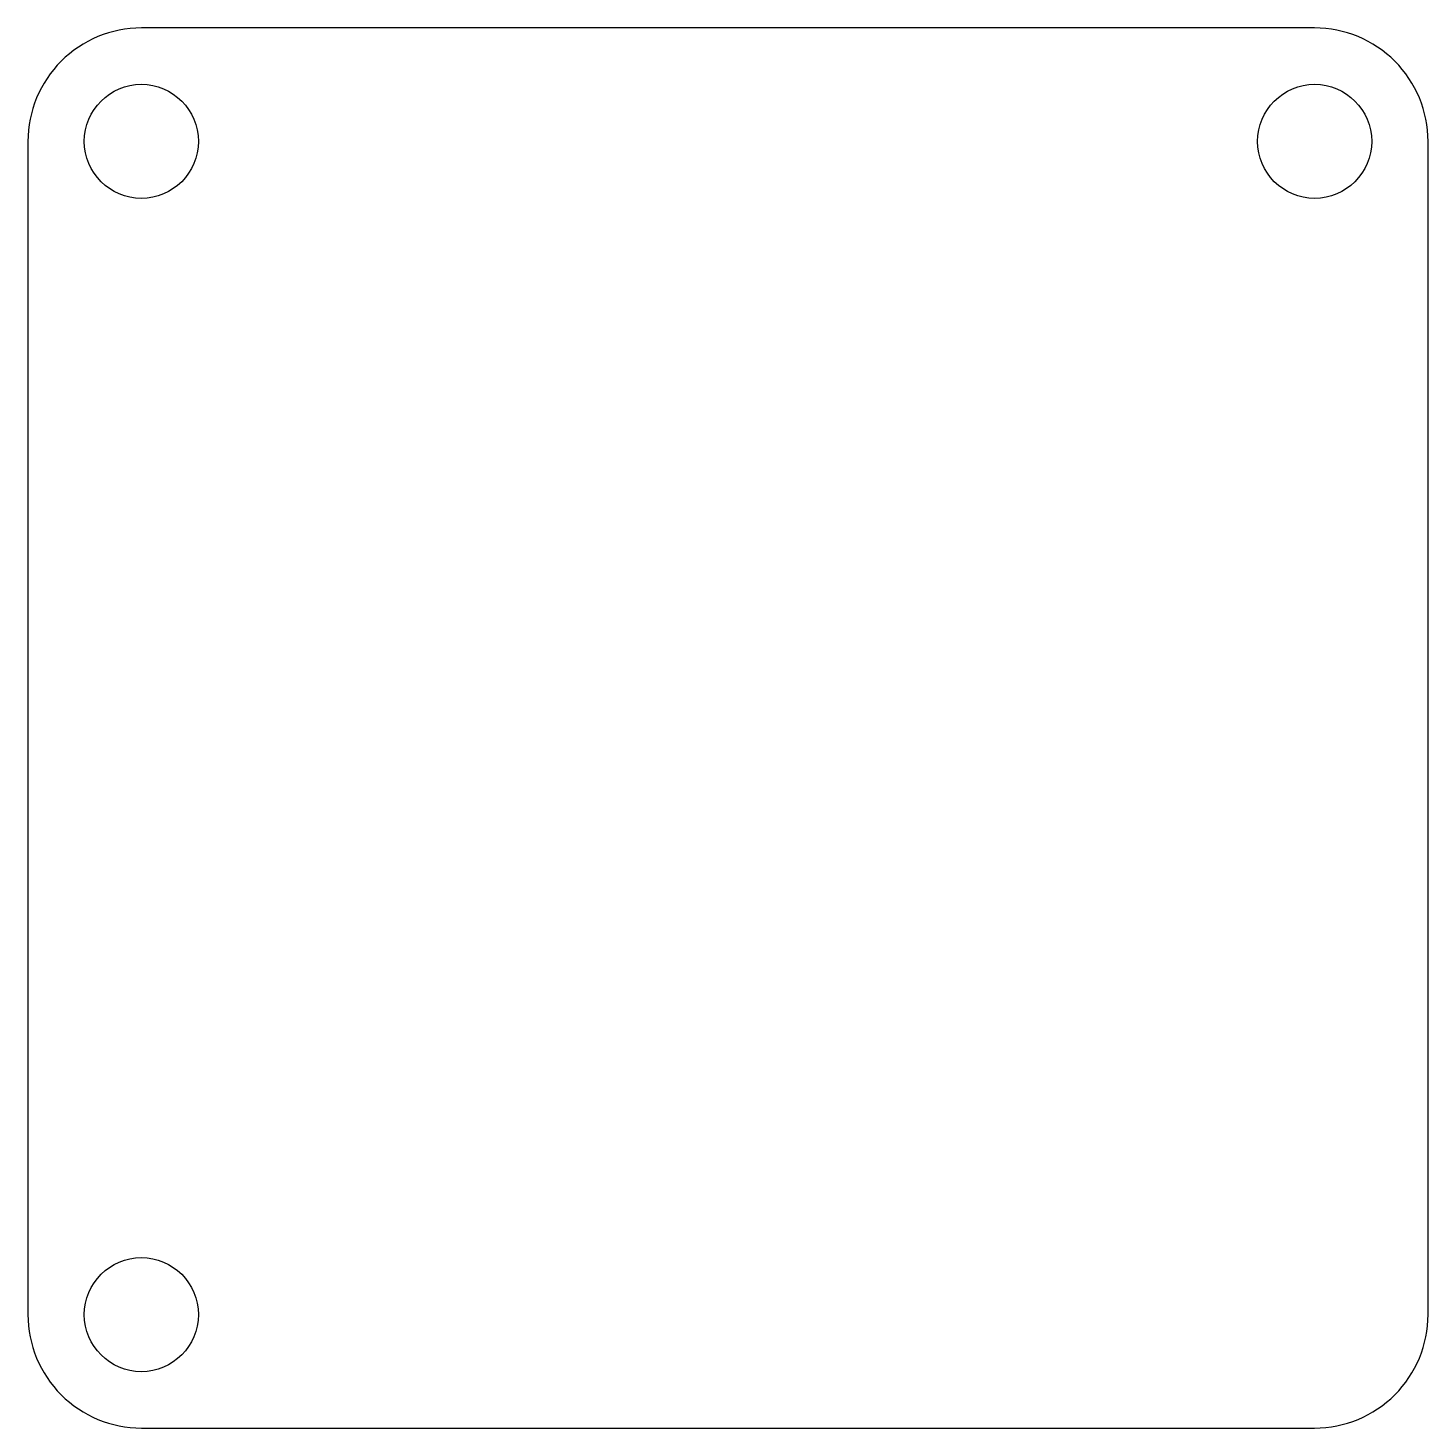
# Model space of a CAD drawing. Header units: millimetres. Extents: x -13.5 to 13.5, y -13.5 to 13.5.
import ezdxf

# ---------------------------------------------------------------- set-up
doc = ezdxf.new("R2010")
doc.units = ezdxf.units.MM
doc.layers.get('0').update_dxf_attribs({"linetype": 'CONTINUOUS'})

msp = doc.modelspace()

# ---------------------------------------------------------------- linework, layer by layer
msp.add_lwpolyline([(13.5, 11.314, 0.414214), (11.314, 13.5), (-11.314, 13.5, 0.414214), (-13.5, 11.314), (-13.5, -11.314, 0.414214), (-11.314, -13.5), (11.314, -13.5, 0.414214), (13.5, -11.314)], format="xyb", close=True)
for centre in [(-11.314, 11.314), (11.314, 11.314), (-11.314, -11.314)]:
    msp.add_circle(centre, 1.1)

doc.saveas('drawing.dxf')
